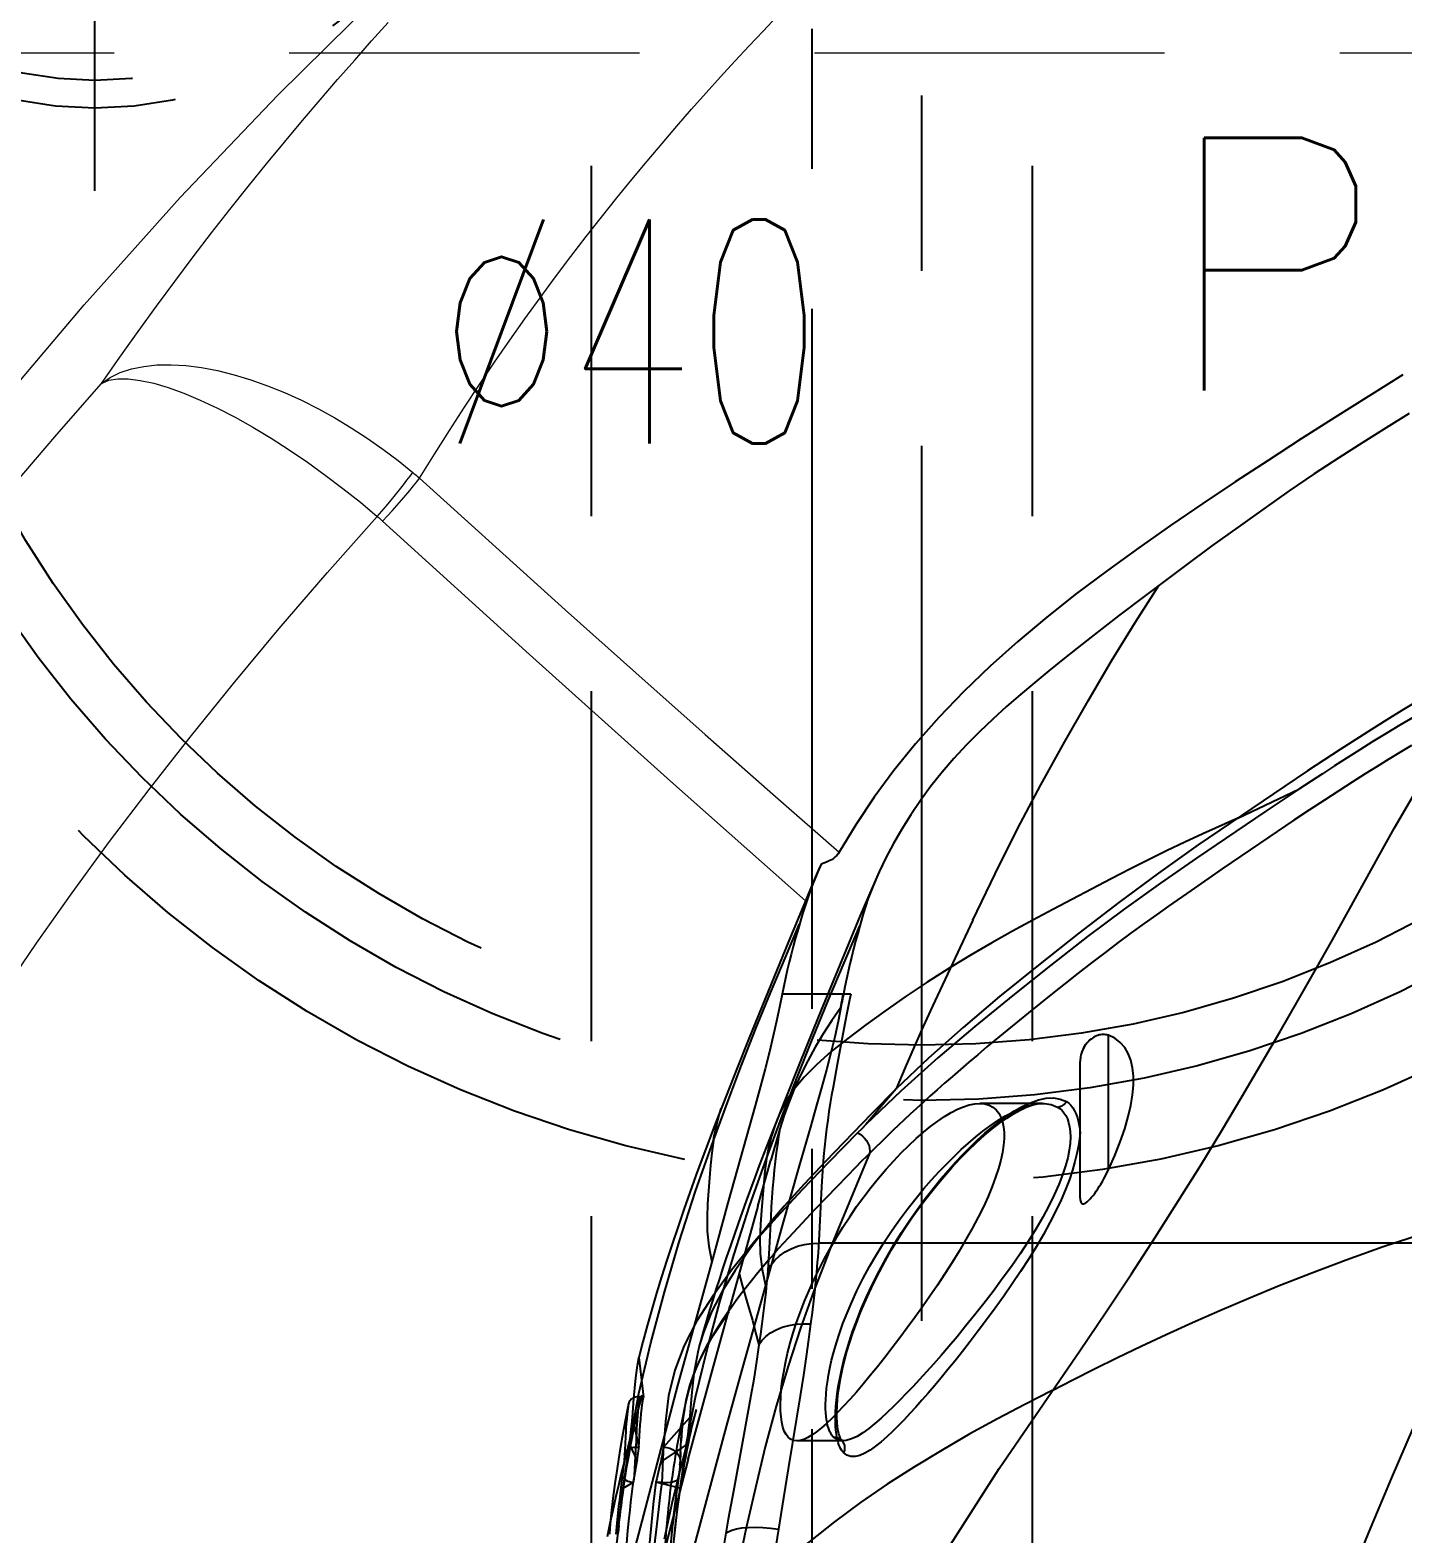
# Model space of a CAD drawing. Header units: inches. Extents: x 143011 to 144494, y -46023 to -44974.
# Drawn here: x 143734.4 to 143759.3, y -45339.28 to -45312 of the extents above; entities that cross this region are included whole.
import ezdxf

# ---------------------------------------------------------------- set-up
doc = ezdxf.new("R2010")
doc.units = ezdxf.units.IN
doc.header["$LTSCALE"] = 2
doc.header["$MEASUREMENT"] = 0
for name, pattern in [('CENTER', [50.8, 31.75, -6.35, 6.35, -6.35]), ('CENTER2', [1.125, 0.75, -0.125, 0.125, -0.125]), ('DASHED', [0.75, 0.5, -0.25]), ('HIDDEN', [9.525, 6.35, -3.175])]:
    doc.linetypes.add(name, pattern=pattern)
doc.layers.get('0').update_dxf_attribs({"linetype": 'CONTINUOUS'})
for name, color, linetype in [('CAV-COR', 1, 'CONTINUOUS'), ('DEFAULT_2', 8, 'HIDDEN'), ('SCREW', 52, 'HIDDEN'), ('SP', 3, 'CONTINUOUS'), ('wr2', 41, 'DASHED')]:
    doc.layers.add(name, color=color, linetype=linetype)
for name, color, linetype, lineweight in [('dim', 3, 'CONTINUOUS', 15), ('WR', 122, 'HIDDEN', 18), ('枕位', 75, 'CONTINUOUS', 15)]:
    doc.layers.add(name, color=color, linetype=linetype, lineweight=lineweight)
doc.styles.add('ROMANC', font='romanc', dxfattribs={"width": 0.6, "height": 1})
doc.styles.get("Standard").update_dxf_attribs({"font": 'txt.shx', "width": 0.67})

# ---------------------------------------------------------------- blocks, each defined once
blk = doc.blocks.new('20160804.135220')
at = {"layer": 'SCREW', "linetype": 'CENTER2', "ltscale": 5}
for p, q in [((0, -8.5), (0, 8.5)), ((-8.5, 0), (8.5, 0))]:
    blk.add_line(p, q, dxfattribs=at)
at = {"layer": 'SCREW'}
blk.add_lwpolyline([(-1.732, 3), (-3.464, 0), (-1.732, -3), (1.732, -3), (3.464, 0), (1.732, 3)], close=True, dxfattribs=at)
at = {"layer": 'SCREW', "ltscale": 0.5}
for radius in [7, 6.5, 4]:
    blk.add_circle((0, 0), radius, dxfattribs=at)
at = {"layer": 'dim', "style": 'ROMANC', "width": 0.8}
blk.add_text('M8', height=4.1865, dxfattribs=at).set_placement((-4.071, -1.858))
blk = doc.blocks.new('20151030.171830')
at = {"color": 8, "linetype": 'HIDDEN'}
blk.add_circle((0, 0), 21.5, dxfattribs=at)
at = {"layer": 'SP', "linetype": 'CENTER', "ltscale": 0.25}
blk.add_line((0, -24), (0, 24), dxfattribs=at)
at = {"layer": 'SP', "linetype": 'HIDDEN'}
for radius in [20, 19]:
    blk.add_circle((0, 0), radius, dxfattribs=at)
at = {"layer": 'dim', "insert": (-5.289, -6.05), "char_height": 4.0633, "attachment_point": 5}
blk.add_mtext('Ø40', dxfattribs=at)
at = {"layer": 'SP'}
blk.add_text('P', height=4.582, dxfattribs=at).set_placement((4.334, -7.124))

msp = doc.modelspace()

# ---------------------------------------------------------------- linework, layer by layer
at = {"layer": 'CAV-COR', "linetype": 'ByBlock'}
for p, q in [((143754.631, -45322.258), (143754.144, -45322.63)), ((143754.144, -45322.63), (143753.643, -45323.017)), ((143759.245, -45325.106), (143759.041, -45325.23)), ((143759.452, -45324.981), (143759.245, -45325.106)), ((143758.832, -45325.359), (143758.612, -45325.497)), ((143759.041, -45325.23), (143758.832, -45325.359)), ((143758.38, -45325.644), (143758.135, -45325.802)), ((143758.612, -45325.497), (143758.38, -45325.644)), ((143756.949, -45325.858), (143755.588, -45326.785)), ((143756.303, -45326.297), (143757.409, -45325.774)), ((143757.877, -45325.97), (143757.606, -45326.149)), ((143758.135, -45325.802), (143757.877, -45325.97)), ((143757.606, -45326.149), (143757.322, -45326.338)), ((143756.303, -45326.297), (143755.669, -45326.585)), ((143757.322, -45326.338), (143756.868, -45326.644)), ((143756.868, -45326.644), (143756.024, -45327.219)), ((143748.677, -45327.293), (143748.606, -45327.459)), ((143756.024, -45327.219), (143755.457, -45327.609)), ((143748.606, -45327.459), (143748.464, -45327.797)), ((143755.457, -45327.609), (143755.047, -45327.895)), ((143748.464, -45327.797), (143748.15, -45328.552)), ((143751.501, -45328.147), (143750.765, -45329.71)), ((143748.15, -45328.552), (143747.738, -45329.559)), ((143749.158, -45328.782), (143748.742, -45329.794)), ((143748.864, -45329.494), (143748.041, -45329.494)), ((143747.738, -45329.559), (143747.433, -45330.312)), ((143752.509, -45329.829), (143752.113, -45330.152)), ((143747.433, -45330.312), (143747.233, -45330.814)), ((143752.113, -45330.152), (143751.755, -45330.449)), ((143753.957, -45332.68), (143753.957, -45330.237)), ((143747.233, -45330.814), (143746.821, -45331.864)), ((143748.342, -45330.778), (143747.87, -45331.967)), ((143753.447, -45333.192), (143753.447, -45330.71)), ((143750.111, -45331.209), (143749.56, -45331.856)), ((143752.691, -45331.405), (143752.831, -45331.375)), ((143752.759, -45331.472), (143751.627, -45331.472)), ((143747.87, -45331.967), (143747.708, -45332.381)), ((143749.484, -45331.931), (143749.408, -45332.006)), ((143749.56, -45331.856), (143749.484, -45331.931)), ((143749.872, -45332.137), (143749.703, -45332.302)), ((143749.624, -45332.38), (143749.121, -45333.589)), ((143749.477, -45332.527), (143749.375, -45332.631)), ((143749.576, -45332.428), (143749.477, -45332.527)), ((143749.703, -45332.302), (143749.576, -45332.428)), ((143749.212, -45332.797), (143749.036, -45332.98)), ((143749.375, -45332.631), (143749.212, -45332.797)), ((143749.036, -45332.98), (143748.634, -45333.4)), ((143747.055, -45333.276), (143746.764, -45334.344)), ((143747.391, -45333.237), (143747.244, -45333.651)), ((143748.634, -45333.4), (143748.403, -45333.643)), ((143749.121, -45333.589), (143748.92, -45334.088)), ((143747.244, -45333.651), (143747.103, -45334.056)), ((143748.403, -45333.643), (143748.239, -45333.819)), ((143746.764, -45334.344), (143746.439, -45335.523)), ((143745.441, -45336.083), (143745.525, -45336.798)), ((143745.454, -45336.793), (143745.442, -45336.885)), ((143745.525, -45336.798), (143745.454, -45336.793)), ((143746.3, -45336.856), (143746.264, -45337.026)), ((143746.264, -45337.026), (143746.232, -45337.184)), ((143746.2, -45337.345), (143746.167, -45337.515)), ((143746.232, -45337.184), (143746.2, -45337.345)), ((143745.192, -45337.654), (143745.184, -45337.85)), ((143745.869, -45337.626), (143745.279, -45339.878)), ((143745.391, -45337.579), (143745.386, -45337.707)), ((143745.386, -45337.707), (143745.445, -45337.707)), ((143745.445, -45337.707), (143745.45, -45337.606)), ((143749.152, -45337.592), (143748.306, -45337.592)), ((143745.372, -45337.987), (143745.364, -45338.102)), ((143745.378, -45337.878), (143745.372, -45337.987)), ((143745.381, -45337.829), (143745.378, -45337.878)), ((143745.867, -45337.843), (143745.859, -45337.884)), ((143745.88, -45337.91), (143745.873, -45338.072)), ((143745.884, -45337.815), (143745.88, -45337.91)), ((143745.886, -45337.736), (143745.884, -45337.815)), ((143745.047, -45338.094), (143745.007, -45338.368)), ((143745.782, -45338.222), (143745.768, -45338.285)), ((143745.865, -45338.24), (143745.86, -45338.345)), ((143745.873, -45338.072), (143745.865, -45338.24)), ((143745.768, -45338.285), (143745.753, -45338.345)), ((143745.753, -45338.345), (143745.86, -45338.345)), ((143745.86, -45338.345), (143745.912, -45338.349)), ((143745.284, -45338.85), (143745.3, -45338.704)), ((143745.3, -45338.704), (143745.317, -45338.56)), ((143745.05, -45339.022), (143745.023, -45339.283)), ((143745.245, -45339.222), (143745.268, -45338.997)), ((143745.268, -45338.997), (143745.284, -45338.85)), ((143745.223, -45339.455), (143745.245, -45339.222))]:
    msp.add_line(p, q, dxfattribs=at)
for points in [[(143759.3, -45318.26), (143758.678, -45318.645), (143758.063, -45319.033), (143757.455, -45319.42), (143756.854, -45319.809), (143756.259, -45320.2), (143755.668, -45320.594), (143755.082, -45320.99), (143754.507, -45321.393), (143753.939, -45321.805), (143753.381, -45322.224), (143752.84, -45322.653), (143752.317, -45323.093), (143751.812, -45323.542), (143751.334, -45324.001), (143750.884, -45324.47), (143750.46, -45324.948), (143750.067, -45325.432), (143749.707, -45325.921), (143749.377, -45326.417), (143749.078, -45326.918)], [(143759.415, -45318.959), (143758.997, -45319.216), (143758.57, -45319.484), (143758.136, -45319.763), (143757.692, -45320.056), (143757.239, -45320.364), (143756.778, -45320.686), (143756.31, -45321.018), (143755.836, -45321.361), (143755.357, -45321.714), (143754.631, -45322.258)], [(143751.501, -45328.147), (143751.902, -45327.311), (143752.311, -45326.494), (143752.731, -45325.696), (143753.159, -45324.92), (143753.588, -45324.171), (143754.016, -45323.448), (143754.444, -45322.751), (143754.87, -45322.078)], [(143753.643, -45323.017), (143753.389, -45323.217), (143753.134, -45323.42), (143752.876, -45323.627), (143752.621, -45323.839), (143752.365, -45324.055), (143752.111, -45324.276), (143751.863, -45324.502), (143751.619, -45324.734), (143751.382, -45324.971), (143751.156, -45325.214), (143750.942, -45325.464), (143750.74, -45325.719), (143750.551, -45325.977), (143750.374, -45326.236), (143750.211, -45326.498), (143750.061, -45326.758), (143749.924, -45327.016), (143749.801, -45327.273), (143749.777, -45327.325)], [(143760.074, -45323.874), (143759.814, -45324.026), (143759.549, -45324.184), (143759.279, -45324.348), (143759.005, -45324.518), (143758.728, -45324.692), (143758.447, -45324.87), (143758.16, -45325.055), (143757.866, -45325.246), (143757.567, -45325.443), (143756.949, -45325.858)], [(143759.501, -45324.458), (143759.245, -45324.611), (143758.996, -45324.762), (143758.753, -45324.911), (143758.516, -45325.059), (143758.286, -45325.204), (143758.06, -45325.349), (143757.838, -45325.492), (143757.409, -45325.774)], [(143758.019, -45328.506), (143758.874, -45326.962), (143759.147, -45326.477), (143759.417, -45326.007), (143759.686, -45325.551), (143759.953, -45325.111), (143760.226, -45324.686)], [(143757.409, -45325.774), (143756.81, -45326.173), (143755.557, -45327.023)], [(143755.588, -45326.785), (143754.867, -45327.294), (143754.15, -45327.826), (143753.423, -45328.387), (143752.691, -45328.966), (143751.985, -45329.536), (143751.322, -45330.093), (143750.697, -45330.65), (143750.111, -45331.209)], [(143755.669, -45326.585), (143755.343, -45326.737), (143755.014, -45326.894), (143754.683, -45327.056), (143754.349, -45327.225), (143754.01, -45327.399), (143752.952, -45327.953)], [(143749.078, -45326.918), (143749.058, -45326.948), (143749.034, -45326.976), (143749.005, -45327.003), (143748.972, -45327.029), (143748.934, -45327.052), (143748.893, -45327.075), (143748.848, -45327.096), (143748.8, -45327.115), (143748.747, -45327.133)], [(143755.557, -45327.023), (143754.905, -45327.475), (143754.245, -45327.95), (143753.58, -45328.448), (143752.906, -45328.971), (143752.222, -45329.515), (143751.538, -45330.075), (143750.864, -45330.649), (143750.202, -45331.242), (143749.56, -45331.856)], [(143748.747, -45327.133), (143748.724, -45327.185), (143748.677, -45327.293)], [(143749.775, -45327.325), (143749.612, -45327.701), (143749.457, -45328.066), (143749.158, -45328.782)], [(143748.599, -45327.492), (143748.532, -45327.672), (143748.47, -45327.853), (143748.412, -45328.034)], [(143755.047, -45327.895), (143754.829, -45328.05), (143754.604, -45328.212), (143754.373, -45328.38), (143754.135, -45328.557), (143753.892, -45328.74), (143753.652, -45328.924), (143753.412, -45329.11), (143753.174, -45329.297), (143752.944, -45329.479), (143752.509, -45329.829)], [(143748.412, -45328.034), (143748.318, -45328.352), (143748.279, -45328.489), (143748.241, -45328.628), (143748.205, -45328.769), (143748.169, -45328.911), (143748.135, -45329.054), (143748.102, -45329.199), (143748.071, -45329.346), (143748.041, -45329.494)], [(143752.952, -45327.953), (143752.586, -45328.148), (143752.216, -45328.35), (143751.845, -45328.56), (143751.472, -45328.777), (143751.1, -45329.003)], [(143746.794, -45332.143), (143747.048, -45331.456), (143747.305, -45330.78), (143747.566, -45330.117), (143747.829, -45329.47), (143748.094, -45328.836), (143748.358, -45328.216)], [(143757.071, -45330.17), (143757.399, -45329.603), (143757.715, -45329.048), (143758.019, -45328.506)], [(143751.1, -45329.003), (143750.669, -45329.273), (143750.273, -45329.539), (143749.905, -45329.799), (143749.556, -45330.05), (143749.23, -45330.294), (143748.932, -45330.532), (143748.668, -45330.766), (143748.441, -45330.995), (143748.255, -45331.22), (143748.109, -45331.438), (143747.998, -45331.652), (143747.95, -45331.767)], [(143748.041, -45329.494), (143747.995, -45329.728), (143747.941, -45329.979), (143747.88, -45330.248), (143747.809, -45330.536), (143747.731, -45330.843), (143747.646, -45331.163), (143747.555, -45331.495), (143747.055, -45333.276)], [(143748.742, -45329.794), (143748.608, -45330.12), (143748.342, -45330.778)], [(143750.765, -45329.71), (143750.598, -45330.075), (143750.433, -45330.446), (143750.272, -45330.824), (143750.111, -45331.209)], [(143751.977, -45338.095), (143753.437, -45335.96), (143753.916, -45335.254), (143754.374, -45334.564), (143754.813, -45333.891), (143755.232, -45333.235), (143755.633, -45332.593), (143756.013, -45331.964), (143756.378, -45331.351), (143757.071, -45330.17)], [(143753.957, -45330.237), (143753.934, -45330.231), (143753.911, -45330.226), (143753.888, -45330.223), (143753.865, -45330.222), (143753.841, -45330.223), (143753.817, -45330.226), (143753.793, -45330.231), (143753.768, -45330.238), (143753.743, -45330.247), (143753.718, -45330.258), (143753.693, -45330.271), (143753.668, -45330.287), (143753.643, -45330.305), (143753.618, -45330.326), (143753.612, -45330.331)], [(143753.957, -45332.68), (143754.074, -45332.416), (143754.174, -45332.167), (143754.256, -45331.931), (143754.319, -45331.712), (143754.365, -45331.509), (143754.395, -45331.318), (143754.411, -45331.141), (143754.411, -45330.979), (143754.396, -45330.828), (143754.365, -45330.691), (143754.319, -45330.568), (143754.255, -45330.46), (143754.173, -45330.367), (143754.074, -45330.292), (143753.957, -45330.237)], [(143751.755, -45330.449), (143751.588, -45330.589), (143751.429, -45330.724), (143751.276, -45330.855), (143751.128, -45330.983), (143750.986, -45331.107), (143750.851, -45331.227), (143750.721, -45331.343), (143750.596, -45331.455), (143750.478, -45331.564), (143750.364, -45331.668), (143750.257, -45331.769), (143750.154, -45331.866), (143750.055, -45331.959), (143749.872, -45332.137)], [(143753.469, -45330.556), (143753.467, -45330.563), (143753.459, -45330.594), (143753.453, -45330.625), (143753.449, -45330.655), (143753.447, -45330.683), (143753.447, -45330.71)], [(143750.111, -45331.209), (143749.661, -45331.659), (143748.83, -45332.524)], [(143752.831, -45331.375), (143752.961, -45331.372), (143753.083, -45331.394), (143753.197, -45331.44)], [(143753.036, -45331.539), (143753.057, -45331.536), (143753.078, -45331.531), (143753.098, -45331.524), (143753.118, -45331.515), (143753.137, -45331.504), (143753.154, -45331.49), (143753.17, -45331.475), (143753.184, -45331.458), (143753.197, -45331.44)], [(143753.197, -45331.44), (143753.238, -45331.469), (143753.277, -45331.506), (143753.311, -45331.551), (143753.343, -45331.605), (143753.371, -45331.666), (143753.396, -45331.736), (143753.416, -45331.815), (143753.433, -45331.904), (143753.445, -45332)], [(143746.794, -45332.143), (143746.81, -45332.052), (143746.831, -45331.956), (143746.854, -45331.857), (143746.88, -45331.759), (143746.908, -45331.661), (143746.938, -45331.564)], [(143748.149, -45337.525), (143748.112, -45337.477), (143748.08, -45337.416), (143748.055, -45337.343), (143748.035, -45337.257), (143748.021, -45337.16), (143748.013, -45337.05), (143748.011, -45336.93), (143748.015, -45336.799), (143748.026, -45336.657), (143748.044, -45336.506), (143748.069, -45336.346), (143748.101, -45336.178), (143748.141, -45336.003), (143748.188, -45335.822), (143748.242, -45335.636), (143748.304, -45335.446), (143748.374, -45335.254), (143748.449, -45335.06), (143748.531, -45334.867), (143748.618, -45334.674), (143748.712, -45334.48), (143748.811, -45334.287), (143748.916, -45334.095), (143749.027, -45333.904), (143749.144, -45333.715), (143749.266, -45333.528), (143749.391, -45333.345), (143749.521, -45333.167), (143749.655, -45332.993), (143749.79, -45332.826), (143749.926, -45332.666), (143750.064, -45332.513), (143750.2, -45332.369), (143750.337, -45332.234), (143750.472, -45332.108), (143750.605, -45331.992), (143750.735, -45331.887), (143750.862, -45331.793), (143750.985, -45331.711), (143751.105, -45331.639), (143751.22, -45331.58), (143751.33, -45331.534), (143751.435, -45331.5), (143751.535, -45331.479), (143751.627, -45331.472)], [(143751.865, -45331.539), (143751.923, -45331.588), (143751.971, -45331.65), (143752.009, -45331.723), (143752.038, -45331.806), (143752.056, -45331.898), (143752.065, -45332.001), (143752.065, -45332.112), (143752.055, -45332.233), (143752.035, -45332.363), (143752.005, -45332.504), (143751.964, -45332.654), (143751.912, -45332.813), (143751.849, -45332.982), (143751.775, -45333.16), (143751.69, -45333.346), (143751.594, -45333.539), (143751.488, -45333.739), (143751.374, -45333.943), (143751.252, -45334.15), (143751.123, -45334.358), (143750.991, -45334.565), (143750.857, -45334.768), (143750.72, -45334.969), (143750.584, -45335.165), (143750.447, -45335.357), (143750.311, -45335.544), (143750.174, -45335.727), (143750.038, -45335.907), (143749.902, -45336.081), (143749.769, -45336.249), (143749.638, -45336.411), (143749.51, -45336.564), (143749.387, -45336.708), (143749.269, -45336.843), (143749.156, -45336.967), (143749.047, -45337.082), (143748.944, -45337.185), (143748.847, -45337.278), (143748.754, -45337.359), (143748.666, -45337.429), (143748.584, -45337.487), (143748.506, -45337.533), (143748.433, -45337.566), (143748.365, -45337.586), (143748.306, -45337.592)], [(143753.036, -45331.539), (143753.078, -45331.567), (143753.117, -45331.602), (143753.152, -45331.643), (143753.185, -45331.693), (143753.214, -45331.751), (143753.237, -45331.819), (143753.255, -45331.897), (143753.266, -45331.985), (143753.269, -45332.086), (143753.263, -45332.197), (143753.247, -45332.321), (143753.22, -45332.458), (143753.179, -45332.608), (143753.126, -45332.77), (143753.059, -45332.945), (143752.976, -45333.133), (143752.879, -45333.331), (143752.768, -45333.539), (143752.643, -45333.754), (143752.504, -45333.975), (143752.357, -45334.2), (143752.2, -45334.428), (143752.034, -45334.657), (143751.868, -45334.882), (143751.7, -45335.101), (143751.531, -45335.315), (143751.369, -45335.516), (143751.214, -45335.704), (143751.066, -45335.88), (143750.924, -45336.045), (143750.789, -45336.2), (143750.659, -45336.344), (143750.534, -45336.482), (143750.412, -45336.613), (143750.293, -45336.737), (143750.177, -45336.857), (143750.061, -45336.972), (143749.948, -45337.08), (143749.835, -45337.184), (143749.723, -45337.281), (143749.613, -45337.369), (143749.505, -45337.447), (143749.399, -45337.512), (143749.297, -45337.559), (143749.203, -45337.586), (143749.145, -45337.592)], [(143751.627, -45331.472), (143751.714, -45331.48), (143751.793, -45331.502), (143751.865, -45331.539)], [(143752.767, -45331.472), (143752.8, -45331.473), (143752.922, -45331.492), (143753.036, -45331.539)], [(143746.821, -45331.864), (143746.705, -45332.168), (143746.59, -45332.474), (143746.477, -45332.782), (143746.367, -45333.091), (143746.26, -45333.397), (143746.154, -45333.703), (143746.051, -45334.01), (143745.951, -45334.315), (143745.854, -45334.617), (143745.762, -45334.917), (143745.675, -45335.213), (143745.592, -45335.506), (143745.514, -45335.796), (143745.441, -45336.083)], [(143745.493, -45336.527), (143745.66, -45335.813), (143745.905, -45334.899), (143746.175, -45333.984), (143746.471, -45333.063), (143746.794, -45332.143)], [(143746.794, -45332.143), (143746.764, -45332.371), (143746.743, -45332.594), (143746.723, -45332.822), (143746.704, -45333.057), (143746.688, -45333.294), (143746.68, -45333.538), (143746.684, -45333.793), (143746.71, -45334.063), (143746.764, -45334.344)], [(143749.408, -45332.006), (143748.892, -45332.532), (143748.402, -45333.043), (143747.936, -45333.54), (143747.469, -45334.068)], [(143753.445, -45332), (143753.434, -45332.117), (143753.415, -45332.244), (143753.387, -45332.381), (143753.352, -45332.528), (143753.308, -45332.684), (143753.252, -45332.852), (143753.182, -45333.033), (143753.1, -45333.224), (143753.005, -45333.424), (143752.898, -45333.633), (143752.779, -45333.849), (143752.651, -45334.069), (143752.512, -45334.293), (143752.366, -45334.52), (143752.215, -45334.745), (143752.06, -45334.967), (143751.903, -45335.187), (143751.749, -45335.399), (143751.599, -45335.6), (143751.452, -45335.792), (143751.31, -45335.973), (143751.176, -45336.143), (143751.047, -45336.301), (143750.923, -45336.452), (143750.804, -45336.594), (143750.689, -45336.728), (143750.576, -45336.856), (143750.466, -45336.98), (143750.359, -45337.098), (143750.252, -45337.21), (143750.147, -45337.319), (143750.043, -45337.423), (143749.94, -45337.519), (143749.837, -45337.609), (143749.735, -45337.692), (143749.637, -45337.761), (143749.541, -45337.817), (143749.448, -45337.858), (143749.363, -45337.879), (143749.286, -45337.876), (143749.217, -45337.852), (143749.154, -45337.807)], [(143749.408, -45332.006), (143749.454, -45332.033), (143749.498, -45332.066), (143749.537, -45332.104), (143749.571, -45332.148), (143749.598, -45332.194), (143749.617, -45332.242), (143749.628, -45332.29), (143749.63, -45332.336), (143749.624, -45332.38)], [(143747.708, -45332.381), (143747.625, -45332.599), (143747.544, -45332.815), (143747.391, -45333.237)], [(143748.83, -45332.524), (143748.441, -45332.935), (143748.077, -45333.338), (143747.808, -45333.658)], [(143753.447, -45333.192), (143753.447, -45333.219), (143753.45, -45333.242), (143753.456, -45333.261), (143753.463, -45333.277), (143753.474, -45333.288), (143753.488, -45333.294), (143753.505, -45333.293), (143753.525, -45333.287), (143753.547, -45333.275), (143753.571, -45333.257), (143753.598, -45333.233), (143753.625, -45333.206), (143753.653, -45333.175), (143753.681, -45333.141), (143753.709, -45333.104), (143753.737, -45333.065), (143753.765, -45333.024), (143753.792, -45332.981), (143753.82, -45332.935), (143753.848, -45332.888), (143753.876, -45332.838), (143753.903, -45332.787), (143753.93, -45332.735), (143753.957, -45332.68)], [(143752.941, -45336.683), (143753.31, -45336.489), (143753.705, -45336.285), (143754.121, -45336.08), (143754.555, -45335.873), (143755.007, -45335.663), (143755.481, -45335.448), (143755.978, -45335.228), (143756.502, -45335.005), (143757.057, -45334.778), (143757.645, -45334.546), (143758.27, -45334.31), (143758.943, -45334.071), (143759.669, -45333.831), (143760.453, -45333.592), (143761.297, -45333.354)], [(143748.239, -45333.819), (143748.154, -45333.911), (143748.066, -45334.007), (143747.977, -45334.107), (143747.885, -45334.211), (143747.792, -45334.318), (143747.698, -45334.429), (143747.602, -45334.543), (143747.507, -45334.661), (143747.412, -45334.781), (143747.317, -45334.905), (143747.222, -45335.031), (143747.128, -45335.161), (143747.035, -45335.294), (143746.943, -45335.431), (143746.852, -45335.571), (143746.764, -45335.715), (143746.678, -45335.862), (143746.598, -45336.014), (143746.524, -45336.171), (143746.457, -45336.332), (143746.398, -45336.497), (143746.347, -45336.666), (143746.3, -45336.856)], [(143747.469, -45334.068), (143747.121, -45334.5), (143746.783, -45334.967), (143746.494, -45335.418)], [(143747.103, -45334.056), (143747.034, -45334.257), (143746.968, -45334.456), (143746.903, -45334.653), (143746.841, -45334.846), (143746.819, -45334.916)], [(143746.494, -45335.418), (143746.263, -45335.861), (143746.094, -45336.312), (143745.983, -45336.776), (143745.924, -45337.241), (143745.89, -45337.707)], [(143760.338, -45335.413), (143759.487, -45337.35), (143759.087, -45338.274), (143758.704, -45339.181), (143758.337, -45340.075), (143757.989, -45340.953), (143757.658, -45341.818), (143757.346, -45342.667), (143757.05, -45343.503), (143756.767, -45344.327), (143756.494, -45345.14), (143756.23, -45345.941), (143755.991, -45346.723)], [(143745.29, -45336.853), (143745.277, -45336.869), (143745.267, -45336.886), (143745.259, -45336.905), (143745.253, -45336.924)], [(143745.454, -45336.793), (143745.43, -45336.793), (143745.407, -45336.794), (143745.384, -45336.799), (143745.363, -45336.805), (143745.342, -45336.814), (143745.323, -45336.825), (143745.305, -45336.838), (143745.29, -45336.853)], [(143745.442, -45336.885), (143745.432, -45336.973), (143745.423, -45337.059)], [(143745.486, -45337.101), (143745.498, -45337), (143745.511, -45336.899), (143745.525, -45336.798)], [(143748.028, -45336.644), (143747.933, -45336.962), (143747.735, -45337.703), (143747.555, -45338.443), (143747.39, -45339.172), (143747.235, -45339.898), (143747.09, -45340.617)], [(143752.941, -45336.683), (143752.444, -45336.933), (143751.945, -45337.192), (143751.443, -45337.469), (143750.942, -45337.761), (143750.443, -45338.065), (143749.948, -45338.382), (143749.464, -45338.714), (143748.993, -45339.064), (143748.523, -45339.429), (143748.054, -45339.806), (143747.578, -45340.195), (143747.09, -45340.617)], [(143745.253, -45336.924), (143745.195, -45337.229), (143745.141, -45337.525), (143745.092, -45337.813), (143745.047, -45338.094)], [(143745.253, -45336.924), (143745.241, -45337.018), (143745.231, -45337.108), (143745.222, -45337.195), (143745.215, -45337.278), (143745.209, -45337.359), (143745.204, -45337.436), (143745.2, -45337.511), (143745.192, -45337.654)], [(143745.423, -45337.059), (143745.416, -45337.141), (143745.411, -45337.22), (143745.406, -45337.297), (143745.401, -45337.371), (143745.391, -45337.579)], [(143745.45, -45337.606), (143745.455, -45337.505), (143745.462, -45337.404), (143745.469, -45337.303), (143745.477, -45337.202), (143745.486, -45337.101)], [(143745.202, -45337.799), (143745.219, -45337.776), (143745.24, -45337.756), (143745.264, -45337.738), (143745.292, -45337.725), (143745.322, -45337.714), (143745.353, -45337.709), (143745.386, -45337.707)], [(143745.386, -45337.707), (143745.384, -45337.743), (143745.383, -45337.784), (143745.381, -45337.829)], [(143745.411, -45337.957), (143745.42, -45337.908), (143745.427, -45337.861), (143745.433, -45337.817), (143745.438, -45337.776), (143745.442, -45337.739), (143745.445, -45337.707)], [(143745.89, -45337.707), (143745.889, -45337.711), (143745.889, -45337.716), (143745.888, -45337.721), (143745.887, -45337.726), (143745.887, -45337.731), (143745.886, -45337.736)], [(143745.89, -45337.707), (143745.947, -45337.713), (143746.002, -45337.727)], [(143746.002, -45337.727), (143746.053, -45337.75), (143746.098, -45337.78), (143746.116, -45337.797)], [(143746.167, -45337.515), (143746.15, -45337.604), (143746.134, -45337.695), (143746.118, -45337.786), (143746.102, -45337.879), (143746.087, -45337.972), (143746.072, -45338.065), (143746.058, -45338.159), (143746.044, -45338.253), (143746.031, -45338.346), (143746.019, -45338.44), (143746.007, -45338.534)], [(143748.306, -45337.592), (143748.246, -45337.584), (143748.195, -45337.562), (143748.149, -45337.525)], [(143749.154, -45337.807), (143749.135, -45337.787), (143749.118, -45337.762), (143749.102, -45337.733), (143749.086, -45337.701), (143749.071, -45337.665), (143749.058, -45337.623), (143749.049, -45337.592)], [(143749.13, -45337.592), (143749.132, -45337.595), (143749.156, -45337.633), (143749.171, -45337.675), (143749.175, -45337.719)], [(143749.175, -45337.719), (143749.169, -45337.764), (143749.154, -45337.807)], [(143745.184, -45337.85), (143745.182, -45337.873), (143745.181, -45337.898), (143745.178, -45337.926), (143745.176, -45337.957), (143745.172, -45337.99), (143745.169, -45338.024), (143745.165, -45338.059), (143745.161, -45338.096), (143745.157, -45338.132), (143745.152, -45338.167), (143745.148, -45338.202)], [(143745.184, -45337.85), (143745.19, -45337.824), (143745.202, -45337.799)], [(143745.382, -45338.137), (143745.39, -45338.092), (143745.411, -45337.957)], [(143745.84, -45337.973), (143745.825, -45338.033), (143745.782, -45338.222)], [(143745.859, -45337.884), (143745.85, -45337.927), (143745.84, -45337.973)], [(143745.886, -45337.736), (143745.88, -45337.768), (143745.874, -45337.804), (143745.867, -45337.843)], [(143745.148, -45338.202), (143745.129, -45338.339), (143745.116, -45338.445), (143745.102, -45338.554), (143745.089, -45338.665), (143745.076, -45338.779), (143745.05, -45339.022)], [(143745.143, -45338.236), (143745.146, -45338.252), (143745.155, -45338.267), (143745.17, -45338.282), (143745.191, -45338.297), (143745.216, -45338.31), (143745.244, -45338.322), (143745.276, -45338.332), (143745.31, -45338.34), (143745.344, -45338.345)], [(143745.364, -45338.102), (143745.355, -45338.22), (143745.351, -45338.277), (143745.347, -45338.331)], [(143745.347, -45338.331), (143745.353, -45338.298), (143745.36, -45338.263), (143745.382, -45338.137)], [(143746.612, -45348.36), (143747.106, -45347.192), (143747.643, -45345.996), (143748.233, -45344.766), (143748.873, -45343.502), (143749.553, -45342.2), (143750.284, -45340.857), (143751.087, -45339.485), (143751.977, -45338.095)], [(143745.007, -45338.368), (143744.973, -45338.637), (143744.943, -45338.905), (143744.919, -45339.171), (143744.91, -45339.285)], [(143745.317, -45338.56), (143745.335, -45338.417), (143745.344, -45338.345)], [(143745.86, -45338.345), (143745.83, -45338.566), (143745.803, -45338.782), (143745.778, -45338.994), (143745.756, -45339.201), (143745.735, -45339.403), (143745.717, -45339.603), (143745.699, -45339.8), (143745.683, -45339.995), (143745.668, -45340.189), (143745.654, -45340.383), (143745.589, -45341.362)], [(143745.753, -45338.345), (143745.728, -45338.544), (143745.705, -45338.74), (143745.683, -45338.934), (143745.663, -45339.126), (143745.645, -45339.316), (143745.628, -45339.503)], [(143746.007, -45338.534), (143745.996, -45338.628), (143745.985, -45338.722), (143745.975, -45338.816), (143745.966, -45338.909), (143745.957, -45339.003), (143745.948, -45339.096), (143745.94, -45339.19), (143745.933, -45339.283), (143745.926, -45339.376), (143745.919, -45339.469), (143745.914, -45339.56), (143745.908, -45339.651)], [(143745.912, -45338.349), (143745.963, -45338.349), (143746.011, -45338.345), (143746.032, -45338.342)]]:
    msp.add_lwpolyline(points, dxfattribs=at)
msp.add_arc((143753.957, -45330.707), 0.51, 132.5791, 162.6133, dxfattribs=at)
at = {"layer": 'DEFAULT_2', "color": 8, "linetype": 'HIDDEN'}
for p, q in [((143748.747, -45327.133), (143748.701, -45327.238)), ((143749.285, -45329.494), (143748.864, -45329.494)), ((143749.135, -45329.572), (143749.149, -45329.494)), ((143749.106, -45329.733), (143749.12, -45329.652)), ((143749.12, -45329.652), (143749.135, -45329.572)), ((143749.221, -45329.803), (143749.178, -45330.025)), ((143749.178, -45330.025), (143749.039, -45330.766)), ((143749.039, -45330.766), (143748.964, -45331.179)), ((143748.076, -45331.689), (143747.998, -45331.934)), ((143752.765, -45331.472), (143752.767, -45331.472)), ((143747.998, -45331.934), (143747.835, -45332.5)), ((143747.6, -45333.334), (143747.835, -45332.5)), ((143747.757, -45332.474), (143747.73, -45332.696)), ((143748.349, -45332.606), (143748.034, -45333.713)), ((143747.6, -45333.334), (143747.101, -45335.144)), ((143747.701, -45333.788), (143747.576, -45333.938)), ((143747.769, -45333.706), (143747.701, -45333.788)), ((143748.034, -45333.713), (143747.74, -45334.778)), ((143747.808, -45333.658), (143747.769, -45333.706)), ((143747.576, -45333.938), (143747.467, -45334.068)), ((143759.859, -45334.006), (143748.702, -45334.006)), ((143748.652, -45334.641), (143748.631, -45334.845)), ((143747.74, -45334.778), (143747.279, -45336.415)), ((143748.631, -45334.845), (143748.608, -45335.054)), ((143746.77, -45336.332), (143747.101, -45335.144)), ((143747.723, -45335.086), (143747.699, -45335.275)), ((143748.583, -45335.264), (143748.557, -45335.473)), ((143748.608, -45335.054), (143748.583, -45335.264)), ((143746.439, -45335.523), (143746.146, -45336.59)), ((143747.674, -45335.468), (143747.648, -45335.661)), ((143747.699, -45335.275), (143747.674, -45335.468)), ((143747.648, -45335.661), (143747.621, -45335.853)), ((143746.505, -45337.3), (143746.77, -45336.332)), ((143745.445, -45336.732), (143745.493, -45336.527)), ((143746.146, -45336.59), (143746.008, -45337.099)), ((143747.279, -45336.415), (143747.025, -45337.336)), ((143748.426, -45336.404), (143748.368, -45336.775)), ((143745.27, -45337.657), (143745.445, -45336.732)), ((143745.498, -45336.764), (143745.349, -45337.31)), ((143745.457, -45336.925), (143745.474, -45336.854)), ((143745.474, -45336.854), (143745.488, -45336.8)), ((143745.488, -45336.8), (143745.496, -45336.769)), ((143745.496, -45336.769), (143745.497, -45336.765)), ((143747.486, -45336.703), (143747.426, -45337.041)), ((143745.326, -45337.176), (143745.445, -45337.707)), ((143745.39, -45337.212), (143745.414, -45337.106)), ((143745.414, -45337.106), (143745.436, -45337.01)), ((143745.436, -45337.01), (143745.457, -45336.925)), ((143746.008, -45337.099), (143745.869, -45337.626)), ((143746.362, -45337.176), (143745.89, -45337.707)), ((143746.482, -45337.029), (143746.376, -45337.418)), ((143746.425, -45337.26), (143746.444, -45337.182)), ((143746.444, -45337.182), (143746.461, -45337.115)), ((143746.461, -45337.115), (143746.474, -45337.063)), ((143745.349, -45337.31), (143745.276, -45337.585)), ((143745.29, -45337.507), (143745.298, -45337.442)), ((143745.298, -45337.442), (143745.305, -45337.384)), ((143745.305, -45337.384), (143745.311, -45337.332)), ((143745.311, -45337.332), (143745.316, -45337.285)), ((143745.316, -45337.285), (143745.32, -45337.244)), ((143745.317, -45337.566), (143745.341, -45337.444)), ((143745.32, -45337.244), (143745.324, -45337.208)), ((143745.341, -45337.444), (143745.366, -45337.325)), ((143745.366, -45337.325), (143745.39, -45337.212)), ((143746.376, -45337.418), (143746.297, -45337.711)), ((143747.025, -45337.336), (143746.329, -45339.936)), ((143746.338, -45337.925), (143746.505, -45337.3)), ((143746.363, -45337.539), (143746.384, -45337.44)), ((143746.384, -45337.44), (143746.405, -45337.347)), ((143746.405, -45337.347), (143746.425, -45337.26)), ((143745.276, -45337.585), (143745.225, -45337.78)), ((143745.249, -45337.807), (143745.275, -45337.617)), ((143745.27, -45337.657), (143745.411, -45337.957)), ((143745.27, -45337.814), (143745.293, -45337.69)), ((143745.275, -45337.617), (143745.29, -45337.507)), ((143745.293, -45337.69), (143745.317, -45337.566)), ((143746.301, -45337.668), (143745.84, -45337.973)), ((143746.297, -45337.711), (143746.232, -45337.959)), ((143746.311, -45337.6), (143746.286, -45337.774)), ((143746.328, -45337.473), (143746.311, -45337.6)), ((143746.319, -45337.753), (143746.341, -45337.644)), ((143746.341, -45337.644), (143746.363, -45337.539)), ((143749.121, -45337.582), (143749.122, -45337.583)), ((143749.122, -45337.583), (143749.13, -45337.592)), ((143745.174, -45337.981), (143745.123, -45338.188)), ((143745.225, -45337.78), (143745.174, -45337.981)), ((143745.188, -45338.24), (143745.249, -45337.807)), ((143745.227, -45338.061), (143745.248, -45337.938)), ((143745.248, -45337.938), (143745.27, -45337.814)), ((143746.338, -45337.925), (143745.899, -45339.598)), ((143746.232, -45337.959), (143746.188, -45338.131)), ((143746.188, -45338.029), (143746.191, -45337.993)), ((143746.189, -45338.013), (143746.192, -45337.977)), ((143746.199, -45337.794), (143746.19, -45337.999)), ((143746.192, -45337.974), (143746.19, -45337.999)), ((143746.286, -45337.774), (143746.222, -45338.211)), ((143746.257, -45338.09), (143746.277, -45337.977)), ((143746.277, -45337.977), (143746.298, -45337.864)), ((143746.298, -45337.864), (143746.319, -45337.753)), ((143745.123, -45338.188), (143745.072, -45338.404)), ((143745.159, -45338.453), (143745.188, -45338.24)), ((143745.189, -45338.3), (143745.208, -45338.182)), ((143745.208, -45338.182), (143745.227, -45338.061)), ((143746.168, -45338.221), (143746.13, -45338.499)), ((143746.188, -45338.131), (143746.144, -45338.308)), ((143746.163, -45338.258), (143746.163, -45338.251)), ((143746.163, -45338.259), (143746.163, -45338.258)), ((143746.171, -45338.196), (143746.166, -45338.229)), ((143746.174, -45338.171), (143746.169, -45338.206)), ((143746.177, -45338.145), (143746.172, -45338.183)), ((143746.18, -45338.121), (143746.175, -45338.159)), ((143746.182, -45338.097), (143746.178, -45338.135)), ((143746.185, -45338.073), (143746.18, -45338.112)), ((143746.187, -45338.051), (143746.183, -45338.089)), ((143746.189, -45338.03), (143746.185, -45338.067)), ((143746.19, -45338.011), (143746.186, -45338.047)), ((143746.222, -45338.211), (143746.187, -45338.453)), ((143746.22, -45338.313), (143746.238, -45338.202)), ((143746.238, -45338.202), (143746.257, -45338.09)), ((143748.149, -45338.101), (143748.065, -45338.626)), ((143745.072, -45338.404), (143745.02, -45338.627)), ((143745.141, -45338.643), (143745.156, -45338.53)), ((143745.156, -45338.53), (143745.172, -45338.416)), ((143745.159, -45338.453), (143745.344, -45338.345)), ((143745.172, -45338.416), (143745.189, -45338.3)), ((143746.187, -45338.453), (143745.753, -45338.345)), ((143746.1, -45338.489), (143746.055, -45338.677)), ((143746.144, -45338.308), (143746.1, -45338.489)), ((143746.134, -45338.469), (143746.107, -45338.682)), ((143746.172, -45338.629), (143746.187, -45338.526)), ((143746.187, -45338.526), (143746.203, -45338.421)), ((143746.203, -45338.421), (143746.22, -45338.313)), ((143747.156, -45338.503), (143747.065, -45339.011)), ((143745.02, -45338.627), (143744.969, -45338.856)), ((143745.112, -45338.877), (143745.126, -45338.758)), ((143745.126, -45338.758), (143745.141, -45338.643)), ((143746.055, -45338.677), (143746.011, -45338.871)), ((143746.145, -45338.833), (143746.158, -45338.731)), ((143746.158, -45338.731), (143746.172, -45338.629)), ((143748.065, -45338.626), (143747.929, -45339.495)), ((143744.918, -45339.091), (143744.867, -45339.332)), ((143744.969, -45338.856), (143744.918, -45339.091)), ((143745.098, -45339.001), (143745.112, -45338.877)), ((143745.966, -45339.07), (143745.9, -45339.376)), ((143746.011, -45338.871), (143745.966, -45339.07)), ((143746.083, -45338.892), (143746.061, -45339.096)), ((143746.108, -45339.15), (143746.12, -45339.041)), ((143746.12, -45339.041), (143746.132, -45338.936)), ((143746.132, -45338.936), (143746.145, -45338.833)), ((143747.065, -45339.011), (143746.971, -45339.559)), ((143745.071, -45339.257), (143745.084, -45339.129)), ((143746.079, -45339.425), (143746.096, -45339.259)), ((143746.096, -45339.259), (143746.108, -45339.15))]:
    msp.add_line(p, q, dxfattribs=at)
for points in [[(143748.701, -45327.241), (143748.671, -45327.312), (143748.599, -45327.492)], [(143749.777, -45327.325), (143749.692, -45327.525), (143749.598, -45327.771), (143749.518, -45328.014), (143749.452, -45328.251)], [(143747.757, -45332.474), (143748.03, -45331.737), (143748.307, -45331.013), (143748.589, -45330.303), (143748.875, -45329.606), (143749.163, -45328.922), (143749.452, -45328.251)], [(143749.452, -45328.251), (143749.412, -45328.39), (143749.374, -45328.528), (143749.337, -45328.667), (143749.302, -45328.805), (143749.269, -45328.943), (143749.238, -45329.081), (143749.208, -45329.219), (143749.18, -45329.357), (143749.153, -45329.494)], [(143749.151, -45329.498), (143749.143, -45329.538), (143749.135, -45329.578), (143749.127, -45329.617), (143749.12, -45329.656), (143749.113, -45329.695), (143749.106, -45329.733)], [(143749.285, -45329.494), (143749.264, -45329.594), (143749.221, -45329.803)], [(143749.106, -45329.733), (143748.942, -45329.97), (143748.787, -45330.211), (143748.642, -45330.455), (143748.507, -45330.701), (143748.381, -45330.947), (143748.268, -45331.194), (143748.166, -45331.442), (143748.076, -45331.689)], [(143749.106, -45329.733), (143749.055, -45329.989), (143748.994, -45330.263), (143748.924, -45330.554), (143748.845, -45330.864), (143748.756, -45331.192), (143748.661, -45331.531), (143748.561, -45331.881), (143748.349, -45332.606)], [(143753.612, -45330.331), (143753.594, -45330.349), (143753.57, -45330.374), (143753.548, -45330.402), (143753.527, -45330.432), (143753.508, -45330.464), (143753.492, -45330.497), (143753.478, -45330.531), (143753.469, -45330.556)], [(143748.964, -45331.179), (143748.939, -45331.324), (143748.914, -45331.471), (143748.89, -45331.622), (143748.867, -45331.777), (143748.846, -45331.936), (143748.825, -45332.098), (143748.807, -45332.265), (143748.791, -45332.437), (143748.777, -45332.614), (143748.764, -45332.795), (143748.754, -45332.982)], [(143752.397, -45331.528), (143752.543, -45331.46), (143752.691, -45331.405)], [(143748.975, -45337.525), (143748.957, -45337.506), (143748.939, -45337.483), (143748.923, -45337.457), (143748.907, -45337.427), (143748.892, -45337.393), (143748.879, -45337.355), (143748.866, -45337.312), (143748.855, -45337.263), (143748.846, -45337.209), (143748.838, -45337.149), (143748.832, -45337.083), (143748.829, -45337.01), (143748.829, -45336.929), (143748.831, -45336.841), (143748.838, -45336.745), (143748.848, -45336.64), (143748.862, -45336.527), (143748.882, -45336.404), (143748.907, -45336.272), (143748.939, -45336.13), (143748.978, -45335.978), (143749.025, -45335.817), (143749.08, -45335.646), (143749.144, -45335.466), (143749.218, -45335.277), (143749.302, -45335.08), (143749.397, -45334.873), (143749.506, -45334.656), (143749.627, -45334.431), (143749.756, -45334.208), (143749.893, -45333.988), (143750.038, -45333.771), (143750.182, -45333.564), (143750.326, -45333.372), (143750.47, -45333.19), (143750.612, -45333.019), (143750.752, -45332.858), (143750.889, -45332.708), (143751.025, -45332.566), (143751.158, -45332.433), (143751.29, -45332.309), (143751.421, -45332.191), (143751.551, -45332.08), (143751.682, -45331.977), (143751.815, -45331.878), (143751.952, -45331.784), (143752.092, -45331.7), (143752.234, -45331.623), (143752.38, -45331.558), (143752.529, -45331.508), (143752.67, -45331.479), (143752.765, -45331.472)], [(143749.025, -45337.466), (143749.017, -45337.402), (143749.011, -45337.331), (143749.008, -45337.252), (143749.008, -45337.166), (143749.01, -45337.073), (143749.016, -45336.97), (143749.026, -45336.858), (143749.04, -45336.738), (143749.06, -45336.607), (143749.085, -45336.466), (143749.117, -45336.315), (143749.155, -45336.154), (143749.202, -45335.983), (143749.256, -45335.802), (143749.319, -45335.611), (143749.393, -45335.411), (143749.476, -45335.201), (143749.571, -45334.982), (143749.679, -45334.752), (143749.799, -45334.513), (143749.927, -45334.277), (143750.063, -45334.044), (143750.206, -45333.813), (143750.351, -45333.594), (143750.494, -45333.39), (143750.637, -45333.196), (143750.779, -45333.014), (143750.918, -45332.843), (143751.056, -45332.683), (143751.191, -45332.532), (143751.324, -45332.391), (143751.455, -45332.258), (143751.586, -45332.133), (143751.717, -45332.015), (143751.847, -45331.903), (143751.98, -45331.799), (143752.117, -45331.7), (143752.256, -45331.607), (143752.397, -45331.528)], [(143749.122, -45337.583), (143749.114, -45337.574), (143749.101, -45337.552), (143749.085, -45337.517), (143749.069, -45337.469), (143749.056, -45337.41), (143749.045, -45337.341), (143749.037, -45337.261), (143749.033, -45337.172), (143749.033, -45337.072), (143749.037, -45336.964), (143749.046, -45336.846), (143749.06, -45336.718), (143749.08, -45336.583), (143749.105, -45336.44), (143749.136, -45336.29), (143749.173, -45336.134), (143749.217, -45335.971), (143749.267, -45335.805), (143749.324, -45335.633), (143749.387, -45335.457), (143749.457, -45335.277), (143749.533, -45335.094), (143749.617, -45334.907), (143749.707, -45334.717), (143749.804, -45334.525), (143749.908, -45334.332), (143750.02, -45334.136), (143750.138, -45333.941), (143750.263, -45333.745), (143750.396, -45333.55), (143750.534, -45333.357), (143750.676, -45333.167), (143750.822, -45332.983), (143750.971, -45332.804), (143751.12, -45332.633), (143751.27, -45332.472), (143751.418, -45332.32), (143751.565, -45332.18), (143751.708, -45332.051), (143751.847, -45331.935), (143751.983, -45331.83), (143752.113, -45331.738), (143752.239, -45331.66), (143752.358, -45331.595), (143752.469, -45331.543), (143752.572, -45331.506), (143752.665, -45331.483), (143752.745, -45331.473), (143752.769, -45331.472)], [(143747.949, -45331.768), (143747.914, -45331.86), (143747.848, -45332.067), (143747.795, -45332.277), (143747.757, -45332.474)], [(143747.998, -45331.934), (143747.975, -45332.076), (143747.954, -45332.221), (143747.934, -45332.371), (143747.915, -45332.524), (143747.897, -45332.681), (143747.882, -45332.843), (143747.868, -45333.008), (143747.855, -45333.178), (143747.844, -45333.352), (143747.834, -45333.531)], [(143746.301, -45337.668), (143746.472, -45336.802), (143746.679, -45335.937), (143746.913, -45335.072), (143747.171, -45334.205), (143747.452, -45333.339), (143747.757, -45332.474)], [(143747.73, -45332.696), (143747.666, -45333.412), (143747.648, -45333.668), (143747.637, -45333.931), (143747.643, -45334.203), (143747.676, -45334.485), (143747.74, -45334.778)], [(143748.754, -45332.982), (143748.698, -45334.088), (143748.692, -45334.172), (143748.686, -45334.259), (143748.679, -45334.35), (143748.671, -45334.445), (143748.662, -45334.542), (143748.652, -45334.641)], [(143747.834, -45333.531), (143747.804, -45334.097), (143747.792, -45334.296), (143747.779, -45334.502)], [(143747.808, -45333.658), (143747.747, -45333.734), (143747.451, -45334.122), (143747.188, -45334.501), (143746.957, -45334.875), (143746.766, -45335.244), (143746.618, -45335.611), (143746.544, -45335.85)], [(143747.779, -45334.502), (143747.837, -45334.406), (143747.909, -45334.317), (143747.996, -45334.237), (143748.094, -45334.167), (143748.203, -45334.109), (143748.32, -45334.063), (143748.444, -45334.03), (143748.572, -45334.011), (143748.702, -45334.006)], [(143748.92, -45334.088), (143748.867, -45334.22), (143748.618, -45334.873), (143748.377, -45335.547), (143748.148, -45336.241), (143748.028, -45336.644)], [(143747.261, -45334.566), (143747.316, -45334.77), (143747.44, -45335.188)], [(143747.779, -45334.502), (143747.774, -45334.576), (143747.767, -45334.654), (143747.76, -45334.734), (143747.752, -45334.818), (143747.743, -45334.905), (143747.733, -45334.995), (143747.723, -45335.086)], [(143746.819, -45334.916), (143746.782, -45335.036), (143746.724, -45335.224), (143746.669, -45335.41), (143746.616, -45335.594), (143746.565, -45335.776), (143746.545, -45335.849)], [(143746.198, -45337.835), (143746.212, -45337.571), (143746.231, -45337.314), (143746.262, -45337.065), (143746.308, -45336.824), (143746.37, -45336.587), (143746.45, -45336.356), (143746.547, -45336.129), (143746.662, -45335.905), (143746.793, -45335.683), (143746.933, -45335.465), (143747.081, -45335.25)], [(143747.44, -45335.188), (143747.501, -45335.405), (143747.561, -45335.627), (143747.621, -45335.853)], [(143747.621, -45335.853), (143747.675, -45335.772), (143747.746, -45335.699), (143747.832, -45335.633), (143747.931, -45335.578), (143748.041, -45335.533), (143748.162, -45335.499), (143748.289, -45335.478), (143748.422, -45335.469), (143748.557, -45335.473)], [(143748.557, -45335.473), (143748.539, -45335.611), (143748.52, -45335.755)], [(143748.52, -45335.755), (143748.476, -45336.065), (143748.452, -45336.231), (143748.426, -45336.404)], [(143745.326, -45337.176), (143745.353, -45336.817), (143745.369, -45336.635), (143745.387, -45336.453), (143745.411, -45336.269), (143745.441, -45336.083)], [(143746.544, -45335.85), (143746.51, -45335.987), (143746.44, -45336.374), (143746.396, -45336.77)], [(143747.621, -45335.853), (143747.602, -45335.979), (143747.582, -45336.111)], [(143747.582, -45336.111), (143747.538, -45336.394), (143747.513, -45336.545), (143747.486, -45336.703)], [(143746.396, -45336.77), (143746.359, -45337.216), (143746.354, -45337.259), (143746.349, -45337.307), (143746.343, -45337.359), (143746.336, -45337.414), (143746.328, -45337.473)], [(143748.368, -45336.775), (143748.302, -45337.179), (143748.149, -45338.101)], [(143745.324, -45337.208), (143745.325, -45337.192), (143745.326, -45337.176)], [(143746.269, -45337.022), (143746.242, -45337.209), (143746.223, -45337.4), (143746.209, -45337.594)], [(143746.474, -45337.063), (143746.482, -45337.032), (143746.484, -45337.025)], [(143747.426, -45337.041), (143747.321, -45337.611), (143747.156, -45338.503)], [(143749.144, -45337.592), (143749.119, -45337.591), (143749.043, -45337.571), (143748.975, -45337.525)], [(143748.975, -45337.525), (143749.02, -45337.528), (143749.063, -45337.542), (143749.101, -45337.564), (143749.121, -45337.582)], [(143749.049, -45337.592), (143749.045, -45337.576), (143749.034, -45337.525), (143749.025, -45337.466)], [(143749.143, -45337.592), (143749.141, -45337.592), (143749.135, -45337.592), (143749.133, -45337.591), (143749.131, -45337.59), (143749.127, -45337.587), (143749.121, -45337.583), (143749.121, -45337.582)], [(143746.116, -45337.797), (143746.136, -45337.817), (143746.165, -45337.858), (143746.184, -45337.904), (143746.192, -45337.951), (143746.192, -45337.973)], [(143746.032, -45338.342), (143746.055, -45338.337), (143746.092, -45338.326), (143746.123, -45338.311), (143746.145, -45338.293), (143746.159, -45338.273), (143746.163, -45338.259)], [(143745.046, -45339.463), (143745.071, -45339.205), (143745.098, -45338.95), (143745.127, -45338.699), (143745.159, -45338.453)], [(143745.994, -45339.814), (143746.023, -45339.487), (143746.073, -45338.984), (143746.13, -45338.499)], [(143746.187, -45338.453), (143746.155, -45338.693), (143746.125, -45338.936), (143746.098, -45339.183), (143746.073, -45339.432), (143746.025, -45339.941)], [(143747.018, -45339.282), (143747.064, -45339.245), (143747.129, -45339.215), (143747.213, -45339.191), (143747.313, -45339.174), (143747.428, -45339.163), (143747.554, -45339.161), (143747.689, -45339.165), (143747.83, -45339.177), (143747.975, -45339.197)]]:
    msp.add_lwpolyline(points, dxfattribs=at)
at = {"layer": 'WR', "linetype": 'HIDDEN', "ltscale": 0.5}
msp.add_line((143729.577, -45312.419), (143841.577, -45312.419), dxfattribs=at)
at = {"layer": 'wr2', "linetype": 'CENTER', "ltscale": 0.2}
msp.add_line((143748.577, -45276.419), (143748.577, -45351.419), dxfattribs=at)
at = {"layer": 'wr2', "linetype": 'HIDDEN', "ltscale": 0.5}
for p, q in [((143744.577, -45295.419), (143744.577, -45351.419)), ((143752.577, -45295.419), (143752.577, -45351.419))]:
    msp.add_line(p, q, dxfattribs=at)
at = {"layer": '枕位', "linetype": 'ByBlock'}
for p, q in [((143741.464, -45320.133), (143744.108, -45322.519)), ((143740.699, -45320.826), (143740.731, -45320.854)), ((143740.731, -45320.854), (143740.763, -45320.882)), ((143740.763, -45320.882), (143740.796, -45320.911)), ((143740.796, -45320.911), (143743.459, -45323.331)), ((143743.459, -45323.331), (143746.014, -45325.625)), ((143746.014, -45325.625), (143748.464, -45327.797))]:
    msp.add_line(p, q, dxfattribs=at)
for points in [[(143721.989, -45336.686), (143723.135, -45334.44), (143724.384, -45332.202), (143725.731, -45329.969), (143727.182, -45327.729), (143728.723, -45325.491), (143730.322, -45323.293), (143731.967, -45321.135), (143733.662, -45319.021), (143735.383, -45316.986), (143737.126, -45315.039), (143738.893, -45313.182), (143740.669, -45311.433), (143742.445, -45309.798), (143744.224, -45308.274), (143746.002, -45306.861)], [(143741.464, -45320.133), (143741.734, -45319.696), (143742.006, -45319.266), (143742.279, -45318.844), (143742.553, -45318.431), (143742.826, -45318.026), (143743.101, -45317.629), (143743.377, -45317.239), (143743.652, -45316.858), (143743.929, -45316.482), (143744.207, -45316.113), (143744.486, -45315.751), (143744.764, -45315.397), (143745.041, -45315.05), (143745.317, -45314.712), (143745.592, -45314.381), (143745.864, -45314.059), (143746.133, -45313.746), (143746.4, -45313.44), (143746.665, -45313.142), (143746.926, -45312.852), (143747.186, -45312.568), (143747.442, -45312.292), (143747.696, -45312.022), (143747.947, -45311.759)], [(143735.7, -45318.412), (143736.031, -45317.938), (143736.362, -45317.472), (143736.694, -45317.013), (143737.027, -45316.562), (143737.361, -45316.119), (143737.694, -45315.685), (143738.027, -45315.258), (143738.36, -45314.841), (143738.69, -45314.433), (143739.017, -45314.035), (143739.341, -45313.647), (143739.662, -45313.27), (143739.978, -45312.903), (143740.289, -45312.548), (143740.597, -45312.202), (143740.899, -45311.866)], [(143735.7, -45318.412), (143735.857, -45318.305), (143736.038, -45318.218), (143736.241, -45318.15), (143736.463, -45318.104), (143736.703, -45318.079), (143736.96, -45318.074), (143737.23, -45318.09), (143737.512, -45318.126), (143737.803, -45318.181), (143738.101, -45318.255), (143738.404, -45318.347), (143738.71, -45318.456), (143739.018, -45318.581), (143739.325, -45318.72), (143739.63, -45318.874), (143739.931, -45319.039), (143740.227, -45319.217), (143740.517, -45319.406), (143740.801, -45319.604), (143741.077, -45319.812), (143741.343, -45320.027)], [(143735.7, -45318.412), (143735.832, -45318.356), (143735.993, -45318.33), (143736.182, -45318.332), (143736.4, -45318.359), (143736.644, -45318.411), (143736.909, -45318.49), (143737.191, -45318.592), (143737.49, -45318.716), (143737.8, -45318.862), (143738.119, -45319.027), (143738.444, -45319.209), (143738.773, -45319.407), (143739.103, -45319.618), (143739.431, -45319.841), (143739.756, -45320.075), (143740.077, -45320.318), (143740.392, -45320.569), (143740.699, -45320.826)], [(143727.551, -45328.648), (143728.554, -45327.295), (143729.066, -45326.61), (143729.598, -45325.905), (143730.152, -45325.177), (143730.729, -45324.429), (143731.336, -45323.65), (143731.981, -45322.838), (143732.658, -45321.997), (143733.368, -45321.132), (143734.111, -45320.246), (143734.888, -45319.338), (143735.7, -45318.412)], [(143740.699, -45320.826), (143740.782, -45320.729), (143740.866, -45320.631), (143740.948, -45320.533), (143741.027, -45320.436), (143741.103, -45320.342), (143741.173, -45320.253), (143741.237, -45320.17), (143741.294, -45320.094), (143741.342, -45320.028)], [(143740.796, -45320.911), (143740.882, -45320.818), (143740.969, -45320.722), (143741.055, -45320.626), (143741.137, -45320.532), (143741.216, -45320.44), (143741.289, -45320.353), (143741.355, -45320.272), (143741.414, -45320.198), (143741.464, -45320.133)], [(143741.343, -45320.027), (143741.363, -45320.045), (143741.383, -45320.062), (143741.403, -45320.08), (143741.424, -45320.097), (143741.444, -45320.115), (143741.464, -45320.133)], [(143731.551, -45333.273), (143732.713, -45331.359), (143733.293, -45330.421), (143733.895, -45329.486), (143734.52, -45328.564), (143735.166, -45327.651), (143735.845, -45326.723), (143736.56, -45325.78), (143737.306, -45324.83), (143738.092, -45323.858), (143738.922, -45322.86), (143739.791, -45321.848), (143740.699, -45320.826)], [(143744.108, -45322.519), (143745.39, -45323.665), (143746.646, -45324.781), (143747.875, -45325.865), (143749.078, -45326.918)]]:
    msp.add_lwpolyline(points, dxfattribs=at)

# ---------------------------------------------------------------- block references
at = {"layer": 'SCREW', "linetype": 'ByBlock'}
msp.add_blockref('20160804.135220', (143735.577, -45306.419), dxfattribs=at)
at = {"layer": 'SP', "linetype": 'ByBlock', "ltscale": 0.3}
msp.add_blockref('20151030.171830', (143750.577, -45311.419), dxfattribs=at)

doc.saveas('drawing.dxf')
